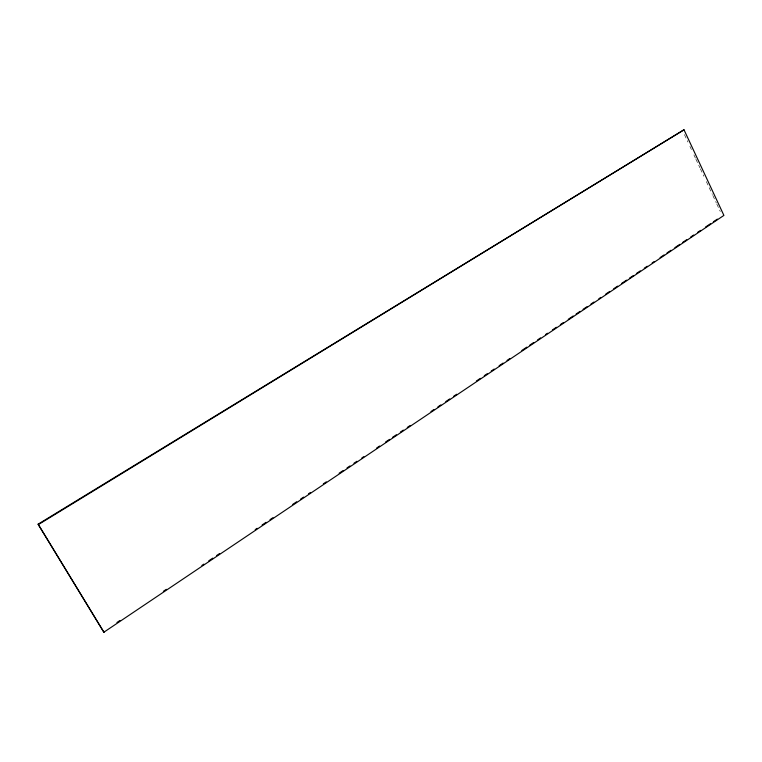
<?xml version="1.0" encoding="UTF-8"?>
<svg xmlns="http://www.w3.org/2000/svg" width="762" height="762" viewBox="0 0 762 762"><rect width="100%" height="100%" fill="white"/><g stroke="black" fill="none" stroke-linecap="round" stroke-linejoin="round"><path stroke-width="0.57" stroke-dasharray="3.81 2.86" d="M684.438 134.598L687.924 142.075M689.915 146.352L691.41 149.552M693.896 154.896L695.392 158.096M695.897 159.172L699.878 167.716M700.373 168.783L703.859 176.26M706.355 181.604L712.327 194.424M712.832 195.491L716.318 202.968M716.813 204.045L720.3 211.522"/><path stroke-width="1.14" d="M116.948 622.506L119.91 620.516M163.363 591.322L166.326 589.331M201.873 565.452L203.845 564.118M208.788 560.803L212.741 558.146M216.684 555.498L219.647 553.507M255.203 529.619L257.175 528.295M262.109 524.98L266.062 522.322M270.015 519.665L272.977 517.674M292.722 504.406L296.675 501.758M300.628 499.1L303.59 497.11M308.524 493.795L310.496 492.462M323.336 483.841L326.298 481.851M339.138 473.221L343.091 470.573M347.034 467.916L349.996 465.925M353.949 463.267L356.911 461.277M361.855 457.962L363.826 456.638M376.666 448.008L379.628 446.018M385.553 442.036L389.506 439.388M392.468 437.398L396.411 434.74M400.364 432.092L403.327 430.101M407.279 427.444L410.242 425.453M430.978 411.518L433.94 409.527M437.893 406.879L440.855 404.889M445.789 401.564L449.742 398.917M453.685 396.259L456.657 394.268M476.402 381L480.355 378.343M484.299 375.695L487.261 373.704M491.214 371.046L494.176 369.056M499.12 365.741L503.063 363.083M507.016 360.436L509.978 358.445M521.827 350.482L526.771 347.158M529.733 345.167L533.676 342.519M537.629 339.862L540.591 337.871M545.525 334.556L547.507 333.232M552.44 329.908L556.393 327.26M560.346 324.602L563.308 322.612M568.242 319.297L573.176 315.982M576.139 313.992L580.092 311.334M583.054 309.343L587.007 306.686M590.95 304.038L593.922 302.047M598.856 298.723L600.827 297.399M605.771 294.084L609.714 291.427M613.667 288.779L617.62 286.121M621.563 283.464L626.507 280.149M629.469 278.159L633.422 275.501M636.384 273.51L640.328 270.862M644.281 268.205L647.243 266.214M652.177 262.9L654.158 261.576M660.082 257.594L664.035 254.937M666.998 252.946L670.941 250.288M674.894 247.64L679.828 244.326M682.79 242.335L686.743 239.678M690.696 237.02L693.658 235.029M697.611 232.381L700.573 230.391M705.507 227.066L710.441 223.752M713.403 221.761L717.356 219.113M103.88 632.212L723.9 215.408L684 129.788L38.1 524.189L103.88 632.212L38.1 524.189M38.729 524.37L684 129.788"/></g></svg>
